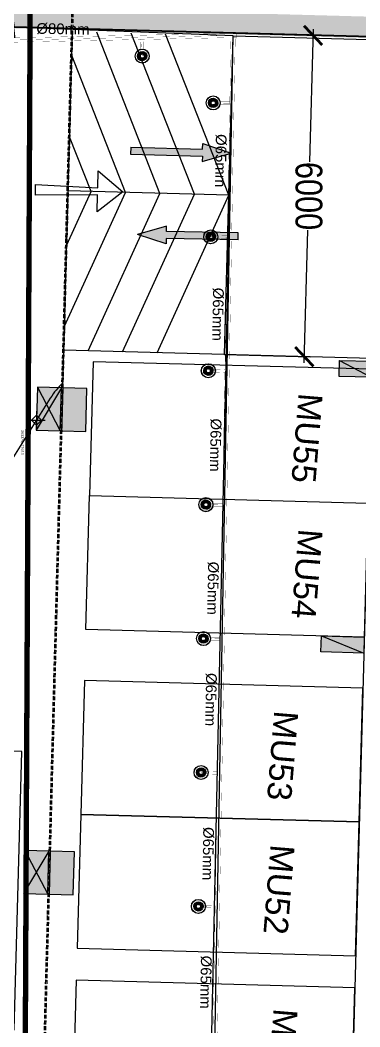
# Model space of a CAD drawing. Header units: inches. Extents: x 257070 to 799932, y -17980 to 269260.
# Drawn here: x 363023 to 369365, y 60287 to 79079 of the extents above; entities that cross this region are included whole.
import ezdxf

# ---------------------------------------------------------------- set-up
doc = ezdxf.new("R2010")
doc.units = ezdxf.units.IN
doc.header["$MEASUREMENT"] = 0
doc.header["$PDMODE"] = 99
doc.header["$PDSIZE"] = 100
doc.linetypes.add('Basement 1floor plan$0$CENTERX2', pattern=[4, 2.5, -0.5, 0.5, -0.5])
doc.linetypes.add('column-Basement$0$ACAD_ISO10W100', pattern=[18, 12, -3, 0, -3])
for name, color, linetype in [('0-AES-F-SPRINKLER', 10, 'Continuous'), ('0-aes-ff Nozzel', 30, 'Continuous'), ('0-aes-water curtan pipe', 200, 'Continuous'), ("0_AES_DUCT MARKING'", 53, 'Continuous'), ('basement1_AP$0$A-_ROAD----_E-_-', 2, 'Continuous'), ('column-Basement$0$basecol', 4, 'Continuous'), ('column-Basement$0$col', 1, 'Continuous'), ('column-Basement$0$col hatch', 254, 'Continuous'), ('column-Basement$0$DSP_COLUMN GRIDS', 27, 'column-Basement$0$ACAD_ISO10W100'), ('column-Basement$0$DSP_R.C.C.', 1, 'Continuous'), ('column-Basement$0$DSP_R.C.C. HATCH', 8, 'Continuous'), ('D 9$0$DSP_SLAB EXTENT HATCH', 8, 'Continuous'), ('DSP_COLUMN HATCH', 8, 'Continuous'), ('DSP_MISCELANEOUS', 252, 'Continuous'), ('DSP_RAMP', 252, 'Continuous'), ('DSP_TREE CO-ORDINATES', 206, 'Continuous'), ('MLCP basement 1 r.c.c$0$DSP_R.C.C.', 1, 'Continuous'), ('MLCP basement 1 r.c.c$0$DSP_R.C.C. HATCH', 8, 'Continuous'), ('RETAIL', 40, 'Continuous')]:
    doc.layers.add(name, color=color, linetype=linetype)
for name, color, linetype, lineweight in [('0-AES-F-SPRINKLER PIPE', 10, 'Continuous', 15), ('0-aes-FF-Sprinkler Header', 5, 'Continuous', 0), ('07--DIM-2', 2, 'Continuous', 25), ('E--CONCRETE-4', 4, 'Continuous', 40), ('M--TILING-2', 252, 'Continuous', 18)]:
    doc.layers.add(name, color=color, linetype=linetype, lineweight=lineweight)
doc.layers.add('CORE - I', color=7, linetype='Continuous', true_color=0xffa824)
doc.styles.get("Standard").update_dxf_attribs({"font": 'arial.ttf'})
doc.styles.add('TEXT style 175', font='GOTHIC.TTF')
doc.styles.add('TEXT style 200', font='ARIALN.TTF')
doc.styles.add('TEXT style 75', font='ARIALN.TTF')
doc.dimstyles.new('175', dxfattribs={"dimtxt": 350, "dimasz": 263, "dimexe": 263, "dimexo": 0, "dimgap": 175, "dimtad": 0, "dimdec": 0, "dimrnd": 5, "dimzin": 0, "dimdsep": 46, "dimtxsty": 'TEXT style 175', "dimblk": 'OBLIQUE', "dimcen": 0.09, "dimdle": 263, "dimclrd": 256, "dimclre": 256, "dimclrt": 256, "dimadec": 0, "dimazin": 0, "dimtfac": 1, "dimtdec": 0, "dimtofl": 0, "dimtmove": 1, "dimatfit": 3, "dimldrblk": 'OPEN90', "dimfxl": 1, "dimtolj": 1, "dimtzin": 0, "dimarcsym": 0})
doc.dimstyles.new('75', dxfattribs={"dimscale": 1.5, "dimtxt": 200, "dimasz": 113, "dimexe": 113, "dimexo": 0, "dimgap": 25, "dimtad": 0, "dimdec": 0, "dimrnd": 5, "dimzin": 0, "dimdsep": 46, "dimtxsty": 'TEXT style 75', "dimblk": 'ARCHTICK', "dimcen": 0.09, "dimdle": 113, "dimclrd": 8, "dimclre": 8, "dimclrt": 256, "dimadec": 0, "dimazin": 0, "dimtfac": 1, "dimtdec": 0, "dimtofl": 0, "dimtmove": 1, "dimatfit": 3, "dimldrblk": 'OPEN90', "dimfxl": 0, "dimtolj": 1, "dimtzin": 0, "dimarcsym": 0})

# ---------------------------------------------------------------- blocks, each defined once
blk = doc.blocks.new('axa parking')
at = {"layer": 'RETAIL', "color": 8}
blk.add_lwpolyline([(-98837, 1157627), (-96237, 1157627), (-96237, 1162827), (-98837, 1162827)], close=True, dxfattribs=at)
blk = doc.blocks.new('_ArchTick')
at = {"color": 0, "linetype": 'ByBlock', "const_width": 0.15}
blk.add_lwpolyline([(-0.5, -0.5), (0.5, 0.5)], dxfattribs=at)
blk = doc.blocks.new('*D275')
at = {"layer": '07--DIM-2', "color": 251, "lineweight": -2, "ltscale": 1000, "transparency": 16777216}
for p, q in [((367001, 78834), (368604, 78791)), ((368494, 78907), (368427, 76433)), ((368325, 72683), (368392, 75157)), ((366838, 72837), (368441, 72793))]:
    blk.add_line(p, q, dxfattribs=at)
at = {"layer": 'DEFPOINTS', "color": 0, "ltscale": 1000, "transparency": 16777216}
for p in [(367001, 78834, 0), (368491, 78794), (366838, 72837, 0)]:
    blk.add_point(p, dxfattribs=at)
at = {"layer": '07--DIM-2', "color": 251, "lineweight": -2, "ltscale": 1000, "transparency": 16777216, "xscale": 350, "yscale": 350, "zscale": 350}
for p, rotation in [((368491, 78794), 88.44718848825445), ((368328, 72796), 268.4471884882544)]:
    blk.add_blockref('_ArchTick', p, dxfattribs=dict(at, rotation=rotation))
at = {"layer": '07--DIM-2', "ltscale": 1000, "transparency": 16777216, "insert": (368410, 75795), "char_height": 500, "attachment_point": 5, "rotation": 270, "style": 'TEXT style 75'}
blk.add_mtext('\\A1;6000', dxfattribs=at)
blk = doc.blocks.new('_Open90')
at = {"color": 0, "linetype": 'ByBlock', "lineweight": -2}
for p, q in [((0, 0), (-1, 0)), ((-0.5, 0.5), (0, 0)), ((0, 0), (-0.5, -0.5))]:
    blk.add_line(p, q, dxfattribs=at)
blk = doc.blocks.new('*D346')
at = {"layer": '07--DIM-2', "color": 251, "lineweight": -2, "ltscale": 1000, "transparency": 16777216}
for p, q in [((369587, 72762), (370427, 72739)), ((370317, 72855), (369738, 51479)), ((369115, 28495), (369694, 49871)), ((368391, 28627), (369231, 28604))]:
    blk.add_line(p, q, dxfattribs=at)
at = {"layer": 'DEFPOINTS', "color": 0, "ltscale": 1000, "transparency": 16777216}
for p in [(369587, 72762, 0), (370314, 72742), (368391, 28627, 0)]:
    blk.add_point(p, dxfattribs=at)
at = {"layer": '07--DIM-2', "color": 251, "lineweight": -2, "ltscale": 1000, "transparency": 16777216, "xscale": 350, "yscale": 350, "zscale": 350}
for p, rotation in [((370314, 72742), 88.44718848821235), ((369118, 28608), 268.4471884882123)]:
    blk.add_blockref('_ArchTick', p, dxfattribs=dict(at, rotation=rotation))
at = {"layer": '07--DIM-2', "ltscale": 1000, "transparency": 16777216, "insert": (369716, 50675), "char_height": 500, "attachment_point": 5, "rotation": 270, "style": 'TEXT style 75'}
blk.add_mtext('\\A1;44150', dxfattribs=at)
blk = doc.blocks.new('column-Basement$0$A$C0E007B82')
at = {"layer": 'column-Basement$0$col hatch', "ltscale": 2}
blk.add_hatch(color=256, dxfattribs=at).paths.add_polyline_path([(424, -814), (-26, -800), (0, 0), (450, -14)])
at = {"layer": 'column-Basement$0$col'}
for p, q in [((0, 0), (424, -814)), ((450, -14), (-26, -800))]:
    blk.add_line(p, q, dxfattribs=at)
at = {"layer": 'column-Basement$0$col', "const_width": 0.5}
blk.add_lwpolyline([(424, -814), (-26, -800), (0, 0), (450, -14)], close=True, dxfattribs=at)
blk = doc.blocks.new('basement1_AP$0$AR-DIR-A')
h = blk.add_hatch()
h.set_pattern_fill('ANSI31', color=8)
h.paths.add_polyline_path([(158, -458), (26, -458), (26, -1800), (-74, -1800), (92, -2335), (258, -1800), (158, -1800)])
at = {"layer": 'DSP_MISCELANEOUS', "color": 8}
for p, q in [((158, -458), (26, -458)), ((26, -458), (26, -1800)), ((158, -458), (158, -1800)), ((26, -1800), (-74, -1800)), ((-74, -1800), (92, -2335)), ((258, -1800), (92, -2335)), ((158, -1800), (258, -1800))]:
    blk.add_line(p, q, dxfattribs=at)
blk = doc.blocks.new('*U427')
at = {"layer": 'DSP_TREE CO-ORDINATES', "color": 162}
for p, q in [((0, -329), (0, 329)), ((-329, 0), (329, 0))]:
    blk.add_line(p, q, dxfattribs=at)
at = {"layer": 'DSP_TREE CO-ORDINATES', "color": 162, "ltscale": 3.5}
blk.add_lwpolyline([(-185, 0), (0, 185), (185, 0), (0, -184), (-185, 0)], dxfattribs=at)
at = {"layer": 'DEFPOINTS', "style": 'TEXT style 175'}
blk.add_attdef('CORDINATE', (367, -572), '', height=100, dxfattribs=at)
at = {"layer": 'DSP_TREE CO-ORDINATES', "color": 164, "style": 'TEXT style 200'}
blk.add_attdef('NO.', (-1780, -1941), '', height=1000, dxfattribs=at)
blk = doc.blocks.new('_Oblique')
at = {"color": 0, "linetype": 'ByBlock', "lineweight": -2}
blk.add_line((-0.5, -0.5), (0.5, 0.5), dxfattribs=at)
blk = doc.blocks.new('*U746')
at = {"layer": '0-AES-F-SPRINKLER PIPE', "color": 200, "lineweight": 30, "const_width": 2.67}
for points in [[(-1770300, 148779), (-1770300, 123779)], [(-1770220, 148779), (-1770220, 123779)]]:
    blk.add_lwpolyline(points, dxfattribs=at)
at = {"layer": '0-AES-F-SPRINKLER PIPE', "color": 252, "lineweight": 30, "const_width": 2.67}
blk.add_lwpolyline([(-1770260, 148779), (-1770260, 123779)], dxfattribs=at)
blk = doc.blocks.new('*U747')
at = {"layer": '0-AES-F-SPRINKLER PIPE', "color": 200, "lineweight": 30, "const_width": 2.67}
for points in [[(-1770300, 176849), (-1770300, 127760)], [(-1770220, 176849), (-1770220, 127760)]]:
    blk.add_lwpolyline(points, dxfattribs=at)
at = {"layer": '0-AES-F-SPRINKLER PIPE', "color": 252, "lineweight": 30, "const_width": 2.67}
blk.add_lwpolyline([(-1770260, 176849), (-1770260, 127760)], dxfattribs=at)
blk = doc.blocks.new('*U701')
at = {"layer": '0-aes-FF-Sprinkler Header', "color": 1, "const_width": 5}
for points in [[(12087231, -3664419), (12087541, -3664419)], [(12087231, -3664469), (12087541, -3664469)]]:
    blk.add_lwpolyline(points, dxfattribs=at)
at = {"layer": '0-aes-FF-Sprinkler Header', "color": 8, "const_width": 2}
blk.add_lwpolyline([(12087231, -3664444), (12087541, -3664444)], dxfattribs=at)
blk = doc.blocks.new('Nozzel')
at = {"transparency": 33554585}
h = blk.add_hatch(color=30, dxfattribs=at)
h.dxf.hatch_style = 1
edge = h.paths.add_edge_path()
edge.add_ellipse((-1664094, 224269), major_axis=(0.9, 87), ratio=1, start_angle=0, end_angle=360)
edge = h.paths.add_edge_path(flags=16)
edge.add_arc((-1664094, 224269), 40, 0, 360)
blk.add_circle((-1664094, 224269), 40)
at = {"layer": '0-AES-F-SPRINKLER', "color": 13}
blk.add_circle((-1664094, 224269), 131, dxfattribs=at)
for major_axis, start_param, end_param in [((1, 130), 1.575618, 7.858803), ((0.9, 87), 1.580914353715009, 7.864099660894595)]:
    blk.add_ellipse((-1664094, 224269), major_axis=major_axis, ratio=1, start_param=start_param, end_param=end_param, dxfattribs=at)
at = {"layer": '0-AES-F-SPRINKLER PIPE', "lineweight": 30, "rotation": 180}
blk.add_blockref('*U701', (10423137, -3440175), dxfattribs=at)

msp = doc.modelspace()

# ---------------------------------------------------------------- hatches: boundary and pattern name
at = {"layer": 'column-Basement$0$DSP_R.C.C. HATCH', "ltscale": 6}
h = msp.add_hatch(color=8, dxfattribs=at)
h.dxf.hatch_style = 1
h.paths.add_polyline_path([(364269.7, 72199.8), (363819.9, 72212), (363798.2, 71412.3), (364248.1, 71400.1)])
h = msp.add_hatch(color=8, dxfattribs=at)
h.dxf.hatch_style = 1
h.paths.add_polyline_path([(364035.4, 63553), (363585.5, 63565.2), (363563.8, 62765.5), (364013.7, 62753.3)])
at = {"layer": 'DSP_COLUMN HATCH', "ltscale": 3.5}
h = msp.add_hatch(color=8, dxfattribs=at)
h.paths.add_polyline_path([(365722.2, -53.8), (366489.1, 28236.6), (398382.7, 27372), (398078, 16131.2), (422688.6, 15464), (424374.5, 77657.1), (363312.5, 79312.4, -0.217857), (379658.1, 140443.8, 0.0248652), (381874.1, 143466.9, 0.0677243), (386435.5, 152972.3, 0.0584537), (387935.8, 160119.4, -0.0351298), (388382, 166730.6, -0.0975994), (389786, 170013.7, -0.0225225), (391669.6, 172621.5, 0.2538416), (393169.6, 181983.6, 0.1875484), (370106.1, 207237.2), (370663.7, 210916.7), (290410.6, 215642.7), (285983.7, 161207.5), (285186.3, 161272.3), (282579.6, 129219.4), (284719.3, 124703.3), (284181.7, 118092.8), (281340.4, 113981.8), (280116.2, 98928.1), (280913.6, 98863.3), (273089.7, 2658.2)])
h.paths.add_polyline_path([(281398.6, 99275.3), (280601.2, 99340.2), (281779.2, 113825.1), (284620.4, 117936.2), (285177.6, 124787), (283037.9, 129303.1), (285598.3, 160787.3), (286395.7, 160722.5), (290823.4, 215167.6), (370144.9, 210496.5), (369611.7, 206978.6, -0.189327), (392747.4, 181827.8, -0.2535576), (391315, 172898.6, 0.0224715), (389411.9, 170263.9, 0.0979176), (387938.4, 166808.2, 0.0351034), (387485.7, 160139.2, -0.0583058), (386008, 153113, -0.0677412), (381498.4, 143714.5, -0.0248531), (379309.9, 140729, 0.218943), (362922.8, 78922.8), (423963.9, 77268.1), (422299.6, 15874.7), (398488.7, 16520.2), (398793.4, 27761), (366100.1, 28647.3), (365334.5, 407.7), (273576.7, 3094.1)], flags=16)
at = {"layer": 'MLCP basement 1 r.c.c$0$DSP_R.C.C. HATCH', "ltscale": 3.5}
h = msp.add_hatch(color=8, dxfattribs=at)
h.dxf.hatch_style = 1
h.paths.add_polyline_path([(369585.6, 72712.1), (369577.4, 72412.2), (368977.7, 72428.4), (368985.8, 72728.3)])
at = {"layer": 'MLCP basement 1 r.c.c$0$DSP_R.C.C. HATCH', "ltscale": 6}
h = msp.add_hatch(color=8, dxfattribs=at)
h.dxf.hatch_style = 1
h.paths.add_polyline_path([(363323.4, 71425.2), (363773.2, 71413), (363794.9, 72212.7), (363345.1, 72224.9)])
h = msp.add_hatch(color=8, dxfattribs=at)
h.dxf.hatch_style = 1
h.paths.add_polyline_path([(363798.2, 71412.3), (364248.1, 71400.1), (364269.7, 72199.8), (363819.9, 72212)])
at = {"layer": 'MLCP basement 1 r.c.c$0$DSP_R.C.C. HATCH', "ltscale": 3.5}
h = msp.add_hatch(color=8, dxfattribs=at)
h.dxf.hatch_style = 1
h.paths.add_polyline_path([(368638.2, 67285.7), (368646.3, 67585.6), (369446, 67564), (369437.9, 67264.1)])
at = {"layer": 'MLCP basement 1 r.c.c$0$DSP_R.C.C. HATCH', "ltscale": 6}
h = msp.add_hatch(color=8, dxfattribs=at)
h.dxf.hatch_style = 1
h.paths.add_polyline_path([(363110.7, 63578.1), (363089, 62778.4), (363538.8, 62766.2), (363560.5, 63565.9)])
h = msp.add_hatch(color=8, dxfattribs=at)
h.dxf.hatch_style = 1
h.paths.add_polyline_path([(363585.5, 63565.2), (363563.8, 62765.5), (364013.7, 62753.3), (364035.3, 63553)])

# ---------------------------------------------------------------- linework, layer by layer
at = {"layer": '0-AES-F-SPRINKLER', "color": 7, "const_width": 100, "elevation": 0}
msp.add_lwpolyline([(332024.7, 62667.8), (332024.7, 62667.8), (336792.7, 47939.3), (340789.2, 37039.3), (340789.2, 37039.3), (338666.9, 32692.4), (333044, 30733.9), (333044, 30733.9), (334157.5, 28784), (337209.3, 23245.1), (343530, 11881.2), (342936.4, 958.3), (361876.6, 525.3), (362280.3, 30665.5), (363047.2, 44628.4), (363210.3, 79337.2), (356607.5, 78193.9), (356438.2, 71883.8), (334567.8, 63896.3)], close=True, dxfattribs=at)
at = {"layer": '0-aes-water curtan pipe', "ltscale": 1000, "const_width": 5, "elevation": 0}
msp.add_lwpolyline([(367055.3, 78847.6), (367055.3, 78741.1)], dxfattribs=at)
at = {"layer": "0_AES_DUCT MARKING'", "color": 8, "ltscale": 1000, "elevation": 0}
for points in [[(365328.4, 544.3), (366999.2, 78784.4), (362913.5, 78945.2), (362482.2, 82722.3), (361830.1, 89430.6), (361794.8, 93215.4), (361990.6, 97629.9), (362345.4, 101270)], [(366999.2, 78784.4), (423953.3, 77240.5), (422290.4, 15897), (398479.5, 16542.5), (398784.2, 27783.3), (366090.8, 28669.6), (366999.2, 78784.4)]]:
    msp.add_lwpolyline(points, dxfattribs=at)
at = {"layer": 'basement1_AP$0$A-_ROAD----_E-_-', "color": 8, "elevation": 0}
msp.add_lwpolyline([(363822.6, 72311.6, 0.0624999), (363586.3, 72022.3), (361526.8, 68737.8)], format="xyb", dxfattribs=at)
at = {"layer": 'column-Basement$0$DSP_COLUMN GRIDS', "color": 8, "ltscale": 6}
for p, q in [((363987.5, 79316.2, 0), (361851.6, 526, 0)), ((364012.5, 79315.5, 0), (361876.6, 525.3, 0))]:
    msp.add_line(p, q, dxfattribs=at)
at = {"layer": 'column-Basement$0$DSP_R.C.C.', "color": 8, "ltscale": 6, "elevation": 0}
for points in [[(363798.2, 71412.3), (364248.1, 71400.1), (364269.7, 72199.8), (363819.9, 72212), (363798.2, 71412.3)], [(363585.5, 63565.2), (363563.8, 62765.5), (364013.7, 62753.3), (364035.4, 63553), (363585.5, 63565.2)]]:
    msp.add_lwpolyline(points, dxfattribs=at)
at = {"layer": 'CORE - I', "color": 8, "ltscale": 25, "elevation": 0}
for points in [[(364315.7, 70203.9), (369513.8, 70063), (369581.6, 72562.1), (364383.5, 72703)], [(364315.7, 70203.9), (369513.8, 70063), (369446.1, 67564), (364248, 67704.9)], [(364154.4, 64252.3), (369352.5, 64111.3), (369420.2, 66610.4), (364222.1, 66751.3)], [(364086.6, 61753.2), (369284.7, 61612.3), (369352.5, 64111.3), (364154.4, 64252.3)], [(364002.7, 58658.2), (369200.8, 58517.3), (369268.6, 61016.4), (364070.5, 61157.3)]]:
    msp.add_lwpolyline(points, close=True, dxfattribs=at)
at = {"layer": 'DSP_MISCELANEOUS', "color": 8}
for p, q in [((363819.9, 72212, 0), (364000.3, 78865.7, 0)), ((366837.9, 72836.6, 0), (366999.2, 78784.4, 0)), ((369586.9, 72762, 0), (363839, 72917.9, 0)), ((369586.9, 72762, 0), (368390, 28607.3, 0))]:
    msp.add_line(p, q, dxfattribs=at)
at = {"layer": 'DSP_MISCELANEOUS', "color": 8, "elevation": 0}
msp.add_lwpolyline([(363308.1, 75811), (363312.8, 76012.5), (364472.4, 75949.2), (364479.9, 76267.4), (364937.9, 75873.4), (364461.9, 75501.4), (364469.4, 75819.6), (363308.1, 75811)], dxfattribs=at)
at = {"layer": 'DSP_RAMP', "color": 8, "ltscale": 6}
msp.add_line((366918.6, 75810.5, 0), (363919.7, 75891.8, 0), dxfattribs=at)
at = {"layer": 'DSP_RAMP', "color": 8, "ltscale": 6, "elevation": 0}
for points in [[(364292.6, 72905.6), (365633, 75845.3), (364453.8, 78853.4)], [(364935.3, 72888.1), (366275.8, 75827.9), (365096.5, 78836)], [(365578.1, 72870.7), (366918.6, 75810.5), (365739.3, 78818.5)], [(363851.2, 73364.6), (364990.3, 75862.7), (363988.2, 78419)], [(363892.3, 74881.8), (364347.5, 75880.2), (363947, 76901.7)]]:
    msp.add_lwpolyline(points, dxfattribs=at)
at = {"layer": 'E--CONCRETE-4', "color": 8, "ltscale": 100, "elevation": 0}
msp.add_lwpolyline([(362913.5, 78945.2, -0.2189429), (379300.7, 140751.3, 0.0248531), (381489.2, 143736.8, 0.0677412), (385998.8, 153135.3, 0.0583058), (387476.5, 160161.5, -0.0351034), (387929.2, 166830.5, -0.0979176), (389402.7, 170286.2, -0.0224715), (391305.7, 172920.9, 0.2535576), (392738.2, 181850.1, 0.189327), (369602.5, 207000.9), (370135.7, 210518.8), (290814.2, 215189.9), (286386.5, 160744.8), (285589.1, 160809.6), (283028.7, 129325.4)], format="xyb", dxfattribs=at)
msp.add_lwpolyline([(283028.7, 129325.4), (285168.3, 124809.3), (284611.2, 117958.5), (281769.9, 113847.4), (280592, 99362.5), (281389.3, 99297.6), (273567.5, 3116.4), (365325.3, 430.1), (366090.8, 28669.6), (398784.2, 27783.3), (398479.5, 16542.5), (422290.4, 15897), (423954.6, 77290.4), (362913.6, 78945.1)], dxfattribs=at)
at = {"layer": 'M--TILING-2', "color": 8, "linetype": 'Basement 1floor plan$0$CENTERX2', "ltscale": 1000, "const_width": 400, "elevation": 0}
msp.add_lwpolyline([(362913.5, 78945.2), (356607.5, 78193.9), (356438.2, 72048.3), (343669.7, 67336.7), (342600.9, 73096.2), (342087.7, 75861.7), (341941.8, 76287.4), (341917.2, 76359.2), (332268.4, 73048.3), (329845.4, 72318.4), (330647.8, 66756.1), (307375.3, 58777.1), (306624.2, 64255), (304158.1, 63408.2), (297379.9, 61087.4), (297421.1, 71567), (313496.8, 77026.1), (313768.1, 82434.7), (332643.3, 86444.5), (338945.2, 87865.2), (350086.4, 91684.8, -0.0291146), (350643, 101934, -0.0244026)], format="xyb", dxfattribs=at)
at = {"layer": 'MLCP basement 1 r.c.c$0$DSP_R.C.C.', "color": 8, "ltscale": 6}
for p, q in [((368985.8, 72728.3, 0), (369577.4, 72412.2, 0)), ((368646.3, 67585.6, 0), (369437.9, 67264.1, 0))]:
    msp.add_line(p, q, dxfattribs=at)
at = {"layer": 'MLCP basement 1 r.c.c$0$DSP_R.C.C.', "color": 8, "ltscale": 3.5, "elevation": 0}
for points in [[(369585.6, 72712.1), (369577.4, 72412.2), (368977.7, 72428.4), (368985.8, 72728.3)], [(368638.2, 67285.7), (368646.3, 67585.6), (369446, 67564), (369437.9, 67264.1)]]:
    msp.add_lwpolyline(points, close=True, dxfattribs=at)
at = {"layer": 'MLCP basement 1 r.c.c$0$DSP_R.C.C.', "color": 8, "ltscale": 450, "elevation": 0}
for points in [[(363323.4, 71425.2), (363773.2, 71413), (363794.9, 72212.7), (363345.1, 72224.9), (363323.4, 71425.2)], [(363798.2, 71412.3), (364248.1, 71400.1), (364269.7, 72199.8), (363819.9, 72212), (363798.2, 71412.3)], [(363110.7, 63578.1), (363089, 62778.4), (363538.8, 62766.2), (363560.5, 63565.9), (363110.7, 63578.1)], [(363585.5, 63565.2), (363563.8, 62765.5), (364013.7, 62753.3), (364035.3, 63553), (363585.5, 63565.2)]]:
    msp.add_lwpolyline(points, dxfattribs=at)

# ---------------------------------------------------------------- block references
at = {"layer": '0-aes-ff Nozzel', "extrusion": (-5.49725e-10, -1.30482e-09, 1), "rotation": 271.9979046990187}
msp.add_blockref('Nozzel', (199184.1, -1592493.5, 0), dxfattribs=at)
at = {"layer": '0-aes-ff Nozzel', "extrusion": (-1.30042e-09, 2.35704e-11, 1), "rotation": 178.9616143699409}
for p in [(-1293129.9, 331922.4, 0), (-1293175.2, 329422.8, 0), (-1293220.5, 326923.2, 0), (-1293265.8, 324423.6, 0), (-1293311.1, 321924, 0), (-1293356.4, 319424.4, 0), (-1293406.1, 316924.9, 0)]:
    msp.add_blockref('Nozzel', p, dxfattribs=at)
at = {"layer": '0-aes-water curtan pipe', "color": 51, "extrusion": (6.44274e-09, -7.41711e-09, 1), "xscale": -1, "rotation": 271.2048963010496}
msp.add_blockref('*U746', (181085.5, 1845534.4, 0), dxfattribs=at)
at = {"layer": '0-aes-water curtan pipe', "color": 51, "extrusion": (-7.48235e-09, 1.35619e-10, 1), "xscale": -1, "rotation": 178.9616143683405}
msp.add_blockref('*U747', (2139283.2, 174410.7, 0), dxfattribs=at)
at = {"layer": 'column-Basement$0$basecol', "color": 8}
for p, rotation in [((363345.1, 72224.9, 0), 0.286571101655054), ((363110.7, 63578.1, 0), 0.2865710969999178)]:
    msp.add_blockref('column-Basement$0$A$C0E007B82', p, dxfattribs=dict(at, rotation=rotation))
at = {"layer": 'DSP_MISCELANEOUS', "color": 8}
for p, rotation in [((364624.4, 76563.8, 0), 88.44718848820415), ((367553.1, 75127, 0), 268.9613636618893)]:
    msp.add_blockref('basement1_AP$0$AR-DIR-A', p, dxfattribs=dict(at, rotation=rotation))
at = {"layer": 'DSP_TREE CO-ORDINATES', "color": 8, "ltscale": 1000, "xscale": 0.4999999999999999, "yscale": 0.4999999999999999, "zscale": 0.4999999999999999, "rotation": 270}
msp.add_blockref('*U427', (363328.5, 71612.6, 0), dxfattribs=at).add_auto_attribs({'NO.': '95', 'CORDINATE': '363329, 71613'})
at = {"layer": 'M--TILING-2', "color": 8, "rotation": 178.436720998334}
msp.add_blockref('axa parking', (295837, 1225322.4, 0), dxfattribs=at)

# ---------------------------------------------------------------- texts
at = {"layer": '0-aes-water curtan pipe', "extrusion": (-5.11441e-09, -7.09866e-09, 1), "insert": (363824.7, 79015.8, 0), "char_height": 200, "width": 685.774, "attachment_point": 2, "text_direction": (0.999844, -0.017665, 0)}
msp.add_mtext('%%C80mm', dxfattribs=at)
at = {"layer": '0-aes-water curtan pipe', "extrusion": (2.36917e-09, 3.84917e-10, 1), "char_height": 200, "width": 685.774, "attachment_point": 2, "text_direction": (-0.017665, -0.999844, 0)}
for insert in [(366869.1, 76453.4, 0), (366817.1, 73586.4, 0), (366772.8, 71145.1, 0), (366724.4, 68472.3, 0), (366686.7, 66394.2, 0), (366634.6, 63518.5, 0), (366591.1, 61119, 0)]:
    msp.add_mtext('%%C65mm', dxfattribs=dict(at, insert=insert))
at = {"layer": 'CORE - I', "color": 8}
for s, p in [('MU55', (368222.5, 72128.3, 0)), ('MU54', (368222.5, 69593.4, 0)), ('MU53', (367767.3, 66201.1, 0)), ('MU52', (367699.6, 63702, 0)), ('MU51', (367756.6, 60641.6, 0))]:
    msp.add_text(s, height=450, rotation=265.35069, dxfattribs=at).set_placement(p)

# ---------------------------------------------------------------- dimensions: what is measured, and where the dimension line sits
at = {"layer": '07--DIM-2', "color": 8, "ltscale": 1000}
for p1, p2, distance, picture, middle in [((366837.9, 72836.6, 0), (367000.5, 78834.4, 0), -1491, '*D275', (368409.7, 75795.1)), ((368390.5, 28627.3, 0), (369586.9, 72762, 0), -727.5, '*D346', (369716, 50674.9))]:
    dim = msp.add_aligned_dim(p1=p1, p2=p2, distance=distance, dimstyle='75', override={"dimscale": 1, "dimtxt": 500, "dimasz": 350, "dimclrd": 251, "dimclre": 251}, dxfattribs=at)
    dim.commit()
    dim.dimension.update_dxf_attribs({"geometry": picture, "text_midpoint": middle, "text_rotation": 270})

# ---------------------------------------------------------------- leaders
at = {"layer": 'D 9$0$DSP_SLAB EXTENT HATCH', "color": 8, "ltscale": 1000}
msp.add_leader([(361446.3, 78770.4), (369482.5, 89025), (369482.5, 99318.2)], dimstyle='175', override={"dimasz": 500}, dxfattribs=at)

doc.saveas('drawing.dxf')
